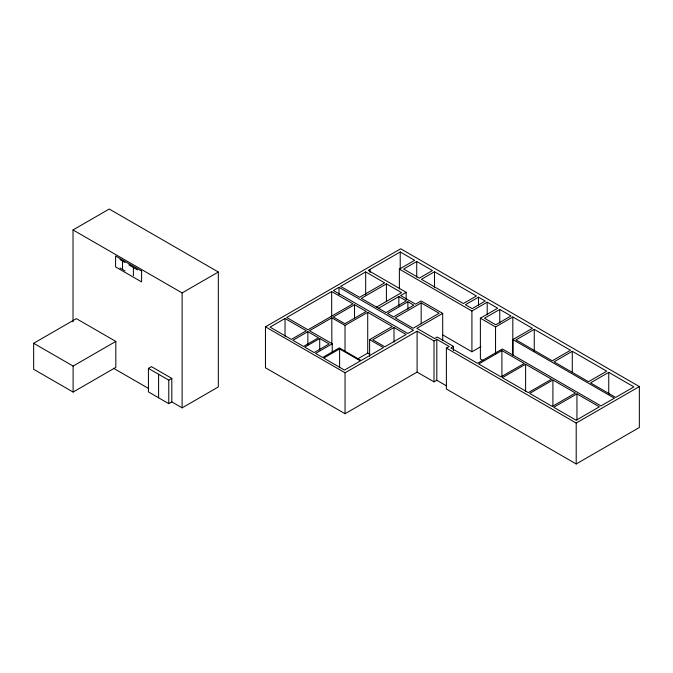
<?xml version="1.0" encoding="UTF-8"?>
<svg xmlns="http://www.w3.org/2000/svg" width="673" height="673" viewBox="0 0 673 673"><rect width="100%" height="100%" fill="white"/><g stroke="black" fill="none" stroke-linecap="round" stroke-linejoin="round"><path stroke-width="1.01" d="M73.02 321.879L73.02 229.939L109.236 209.034L218.33 272.018L218.33 386.941L182.122 407.855L171.808 401.899L168.772 403.649L148.422 391.896L148.422 368.4L151.45 366.65L171.808 378.394L171.808 401.899M33.65 343.28L76.36 318.632L115.823 341.413L115.823 367.399L73.113 392.056L33.65 369.275L33.65 343.28L73.113 366.07L115.823 341.413M73.02 229.939L182.122 292.923L218.33 272.018M148.422 368.4L168.772 380.144L171.808 378.394M265.456 326.834L400.687 248.783L639.35 386.571L639.35 427.506L576.197 463.966L446.392 389.028L446.392 348.092L449.185 346.477L436.811 339.327L434.009 340.942L417.1 331.183L345.039 372.783L265.456 326.834L265.456 367.769L345.039 413.718L417.1 372.119L434.009 381.877L436.811 380.262L446.536 385.881M285.024 318.472L270.05 327.12L291.342 339.411L306.316 330.763L285.024 318.472L285.024 336.248M331.688 291.535L286.69 317.513L307.982 329.804L352.98 303.826L331.688 291.535L331.688 316.63M339.007 287.312L333.429 290.526L407.863 333.505L413.441 330.283L339.007 287.312L339.007 294.631M365.683 271.909L340.605 286.387L359.567 297.331L384.645 282.853L365.683 271.909L365.683 294.909M399.375 288.986L399.375 269.116L414.652 260.3L400.216 251.963L368.257 270.42L406.181 292.318L406.181 299.636M416.73 261.494L403.64 269.049L419.338 278.109L432.419 270.554L416.73 261.494L416.73 277.183M376.501 307.107L401.579 292.629L386.411 283.871L361.334 298.349L386.008 312.592L406.324 300.865L398.853 296.549L378.529 308.276M307.864 331.654L292.881 340.302L303.515 346.435L318.489 337.796L307.864 331.654L307.864 345.249M369.612 356.354L369.612 339.629L392.3 326.523L367.719 312.331L345.022 325.429L331.831 317.816L309.521 330.695L332.235 343.802L332.235 352.164M354.52 304.718L333.244 317L344.913 323.738L366.196 311.456L354.52 304.718L354.52 318.304M434.489 271.757L421.407 279.312L463.369 303.531L476.45 295.977L434.489 271.757L434.489 287.438M319.709 338.494L304.734 347.142L314.148 352.576L329.122 343.928L319.709 338.494L319.709 350.002M406.181 292.318L400.612 295.531L415.569 304.162L421.13 300.949L442.691 313.399L442.691 340.58M332.235 343.802L315.595 353.409L322.661 357.489L339.293 347.882L361.132 360.484L383.433 347.605L369.612 339.629M407.897 301.773L387.581 313.5L393.486 316.916L413.802 305.18L407.897 301.773L407.897 309.117M339.596 348.908L323.696 358.086L344.492 370.091L360.392 360.913L339.596 348.908L339.596 367.727M421.172 302.909L395.202 317.9L413.138 328.264L439.107 313.273L421.172 302.909L421.172 323.906M394.008 327.507L372.724 339.798L384.847 346.797L406.13 334.506L394.008 327.507L394.008 342.145M357.733 358.877L367.719 353.106L369.536 354.158M442.691 313.399L416.865 328.306L434.64 338.578L437.273 337.055L453.459 346.402L453.459 350.583M478.495 297.163L465.413 304.709L472.152 308.604L485.241 301.05L478.495 297.163L478.495 305.559M399.375 269.116L471.916 311.002L487.193 302.177L497.65 308.217L480.379 318.186L480.379 358.97L483.054 360.509M499.753 309.429L484.476 318.245L495.749 324.756L511.017 315.94L499.753 309.429L499.753 323.023M453.459 346.402L450.826 347.916L477.477 363.311L502.327 348.959L600.964 405.912L614.365 398.172L512.868 339.579L512.868 355.26M480.379 318.186L495.547 326.943L512.818 316.975L532.419 328.289L512.868 339.579M442.901 335.028L471.916 351.777L480.901 346.587M534.261 329.358L516.014 339.89L552.247 360.804L570.485 350.271L534.261 329.358L534.261 351.314M501.907 350.557L478.654 363.984L501.006 376.888L524.259 363.462L501.907 350.557L501.907 376.695M525.605 364.236L502.344 377.662L528.33 392.62L551.549 379.219L525.605 364.236L525.605 391.417M572.277 351.298L554.03 361.83L588.471 381.717L606.718 371.185L572.277 351.298L572.277 372.211M552.912 380.001L529.693 393.411L552.239 406.433L575.465 393.024L552.912 380.001L552.912 406.147M608.754 372.362L590.507 382.895L615.669 397.423L633.916 386.891L608.754 372.362L608.754 394.319M576.946 393.882L553.728 407.283L576.155 420.238L599.374 406.829L576.946 393.882L576.946 420.019M446.392 348.092L576.197 423.031L639.35 386.571M120.021 259.66L125.01 262.537M128.795 264.876L137.452 269.873M120.021 267.997L125.01 270.874M113.586 368.291L148.75 388.59M576.197 423.031L576.197 463.966M512.818 316.975L512.818 354.612M495.547 326.943L495.547 354.133M487.193 302.177L487.193 314.728M471.916 311.002L471.916 351.777M436.811 339.327L436.811 380.262M434.009 340.942L434.009 381.877M417.1 331.183L417.1 372.119M400.216 251.963L400.216 268.695M398.853 296.549L398.853 305.996M386.411 283.871L386.411 301.714M370.1 269.351L370.1 272.489M367.719 312.331L367.719 353.106M345.022 325.429L345.022 351.575M345.039 372.783L345.039 413.718M331.831 317.816L331.831 343.953M182.122 292.923L182.122 407.855M168.772 380.144L168.772 403.649M158.601 374.272L158.601 397.777M133.405 267.534L133.405 275.72M122.52 261.099L122.52 269.436M73.113 366.07L73.113 392.056M141.591 271.034L115.571 256.018L115.571 266.895L141.591 281.92L141.591 271.034"/></g></svg>
